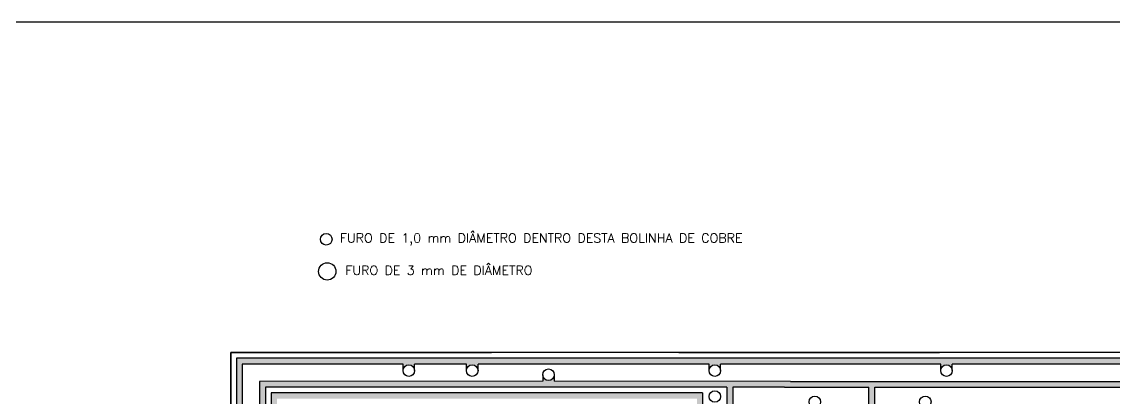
# Model space of a CAD drawing. Header units: millimetres. Extents: x -2849 to 258, y -823 to -139.
# Drawn here: x -435.8 to -247, y -204.1 to -138.9 of the extents above; entities that cross this region are included whole.
import ezdxf

# ---------------------------------------------------------------- set-up
doc = ezdxf.new("R2010")
doc.units = ezdxf.units.MM
doc.styles.add('200-R060', font='romans.shx', dxfattribs={"height": 30})

msp = doc.modelspace()

# ---------------------------------------------------------------- hatches: boundary and pattern name
at = {"lineweight": 30}
for points in [[(-300.883, -197.168), (-398.724, -197.168), (-398.724, -278.542), (-397.724, -278.542), (-397.724, -224.549), (-396.596, -224.549, -0.4142136), (-397.596, -223.549, -0.4142136), (-396.596, -222.549), (-397.724, -222.549), (-397.724, -198.168), (-369.931, -198.168), (-369.931, -199.296, -1), (-367.931, -199.296), (-367.931, -198.168), (-358.971, -198.168), (-358.971, -199.296, -1), (-356.971, -199.296), (-356.971, -198.168), (-317.037, -198.168), (-317.037, -199.296, -1), (-315.037, -199.296), (-315.037, -198.168), (-300.883, -198.168)], [(-200.724, -197.168), (-301.617, -197.168), (-301.617, -198.168), (-276.993, -198.168), (-276.993, -199.296, -1), (-274.993, -199.296), (-274.993, -198.168), (-211.395, -198.168), (-211.395, -199.296, -1), (-209.395, -199.296), (-209.395, -198.168), (-201.724, -198.168), (-201.724, -243.961), (-202.851, -243.961, -0.4142136), (-201.851, -244.961, -0.4142136), (-202.851, -245.961), (-201.724, -245.961), (-201.724, -278.542), (-200.724, -278.542)], [(-300.883, -201.168), (-302.974, -201.168), (-343.784, -201.132), (-343.784, -200.004, -1), (-345.784, -200.004), (-345.784, -201.132), (-394.724, -201.168), (-394.724, -217.661), (-395.851, -217.661, -0.4142136), (-394.851, -218.661, -0.4142136), (-395.851, -219.661), (-394.724, -219.661), (-394.724, -248.852), (-395.851, -248.852, -0.4142136), (-394.851, -249.852, -0.4142136), (-395.851, -250.852), (-394.724, -250.852), (-394.724, -278.542), (-393.724, -278.542), (-393.724, -202.168), (-313.937, -202.168), (-313.937, -221.956, -0.2679496), (-312.937, -221.956), (-312.937, -202.168), (-303.974, -202.168), (-300.883, -202.168)], [(-204.724, -201.168), (-225.524, -201.168), (-301.617, -201.168), (-301.617, -202.168), (-289.385, -202.168), (-289.385, -206.192), (-301.617, -206.192), (-301.617, -207.192), (-288.385, -207.192), (-288.385, -202.168), (-226.524, -202.168), (-226.524, -213.302, -0.2679496), (-225.524, -213.302), (-225.524, -202.168), (-205.724, -202.168), (-205.724, -278.542), (-204.724, -278.542), (-204.724, -229.475), (-203.596, -229.475, -0.4142136), (-204.596, -228.475, -0.4142136), (-203.596, -227.475), (-204.724, -227.475)], [(-391.724, -204.168), (-319.137, -204.168), (-319.137, -221.956, -0.2679496), (-318.137, -221.956), (-318.137, -203.168), (-392.724, -203.168), (-392.724, -278.542), (-391.724, -278.542)]]:
    msp.add_hatch(color=1, dxfattribs=at).paths.add_polyline_path(points)

# ---------------------------------------------------------------- linework, layer by layer
at = {"color": 3, "lineweight": 30}
msp.add_line((-725.11, -138.934), (-146.536, -138.934), dxfattribs=at)
at = {"color": 5}
for p, q in [((-199.724, -196.168), (-399.724, -196.168)), ((-399.724, -196.168), (-399.724, -386.168)), ((-399.724, -214.168), (-399.724, -196.168)), ((-399.724, -196.168), (-354.624, -196.168)), ((-322.274, -196.168), (-277.174, -196.168))]:
    msp.add_line(p, q, dxfattribs=at)
at = {"color": 4, "lineweight": 30}
msp.add_line((-317.526, -196.168), (-305.526, -196.168), dxfattribs=at)
at = {"color": 2, "lineweight": 30}
for p, q in [((-200.724, -197.168), (-398.724, -197.168)), ((-398.724, -197.168), (-398.724, -368.668)), ((-369.931, -198.168), (-397.724, -198.168)), ((-397.724, -198.168), (-397.724, -222.549)), ((-369.931, -199.296), (-369.931, -198.168)), ((-358.971, -198.168), (-367.931, -198.168)), ((-367.931, -199.296), (-367.931, -198.168)), ((-367.931, -199.296), (-367.931, -198.168)), ((-358.971, -199.296), (-358.971, -198.168)), ((-356.971, -199.296), (-356.971, -198.168)), ((-356.971, -199.296), (-356.971, -198.168)), ((-317.037, -198.168), (-356.971, -198.168)), ((-317.037, -199.296), (-317.037, -198.168)), ((-276.993, -198.168), (-315.037, -198.168)), ((-315.037, -199.296), (-315.037, -198.168)), ((-315.037, -199.296), (-315.037, -198.168)), ((-276.993, -199.296), (-276.993, -198.168)), ((-211.395, -198.168), (-274.993, -198.168)), ((-274.993, -199.296), (-274.993, -198.168)), ((-274.993, -199.296), (-274.993, -198.168)), ((-345.784, -200.004), (-345.784, -201.132)), ((-343.784, -200.004), (-343.784, -201.132)), ((-345.784, -201.132), (-394.724, -201.168)), ((-394.724, -201.168), (-394.724, -217.661)), ((-302.974, -201.168), (-343.784, -201.132)), ((-302.974, -201.168), (-225.524, -201.168)), ((-393.724, -202.168), (-393.724, -362.059)), ((-313.937, -202.168), (-393.724, -202.168)), ((-318.137, -203.168), (-392.724, -203.168)), ((-392.724, -203.168), (-392.724, -293.05)), ((-318.137, -203.168), (-318.137, -221.956)), ((-313.937, -202.168), (-313.937, -221.956)), ((-303.974, -202.168), (-312.937, -202.168)), ((-312.937, -202.168), (-312.937, -221.956)), ((-303.974, -202.168), (-289.385, -202.168)), ((-289.385, -206.192), (-289.385, -202.168)), ((-288.385, -207.192), (-288.385, -202.168)), ((-288.385, -202.168), (-226.524, -202.168))]:
    msp.add_line(p, q, dxfattribs=at)
at = {"color": 3}
for centre in [(-383.204, -176.573), (-368.931, -199.296), (-357.971, -199.296), (-344.784, -200.004), (-316.037, -199.296), (-275.993, -199.296), (-316.037, -203.786), (-298.752, -204.694), (-279.652, -204.694)]:
    msp.add_circle(centre, 1, dxfattribs=at)
at = {"color": 5, "lineweight": 30}
msp.add_circle((-383.035, -182.137), 1.5, dxfattribs=at)

# ---------------------------------------------------------------- texts
at = {"color": 2, "style": '200-R060'}
for s, p in [('FURO DE 1,0 mm DIÂMETRO DENTRO DESTA BOLINHA DE COBRE', (-380.857, -177.144)), ('FURO DE 3 mm DE DIÂMETRO', (-379.916, -182.744))]:
    msp.add_text(s, height=1.6, dxfattribs=at).set_placement(p)

doc.saveas('drawing.dxf')
